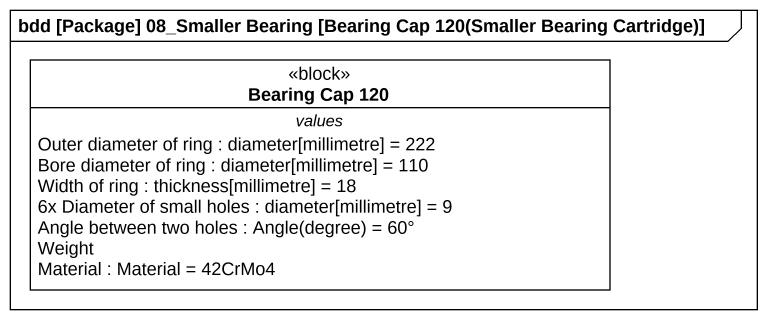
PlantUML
@startuml
mainframe bdd [Package] 08_Smaller Bearing [Bearing Cap 120(Smaller Bearing Cartridge)]
hide circle
hide empty members
class "Bearing Cap 120" as Bearing_Cap_120 <<block>> {
  -- values --
  Outer diameter of ring : diameter[millimetre] = 222
  Bore diameter of ring : diameter[millimetre] = 110
  Width of ring : thickness[millimetre] = 18
  6x Diameter of small holes : diameter[millimetre] = 9
  {field} Angle between two holes : Angle(degree) = 60°
  Weight
  Material : Material = 42CrMo4
}
@enduml
